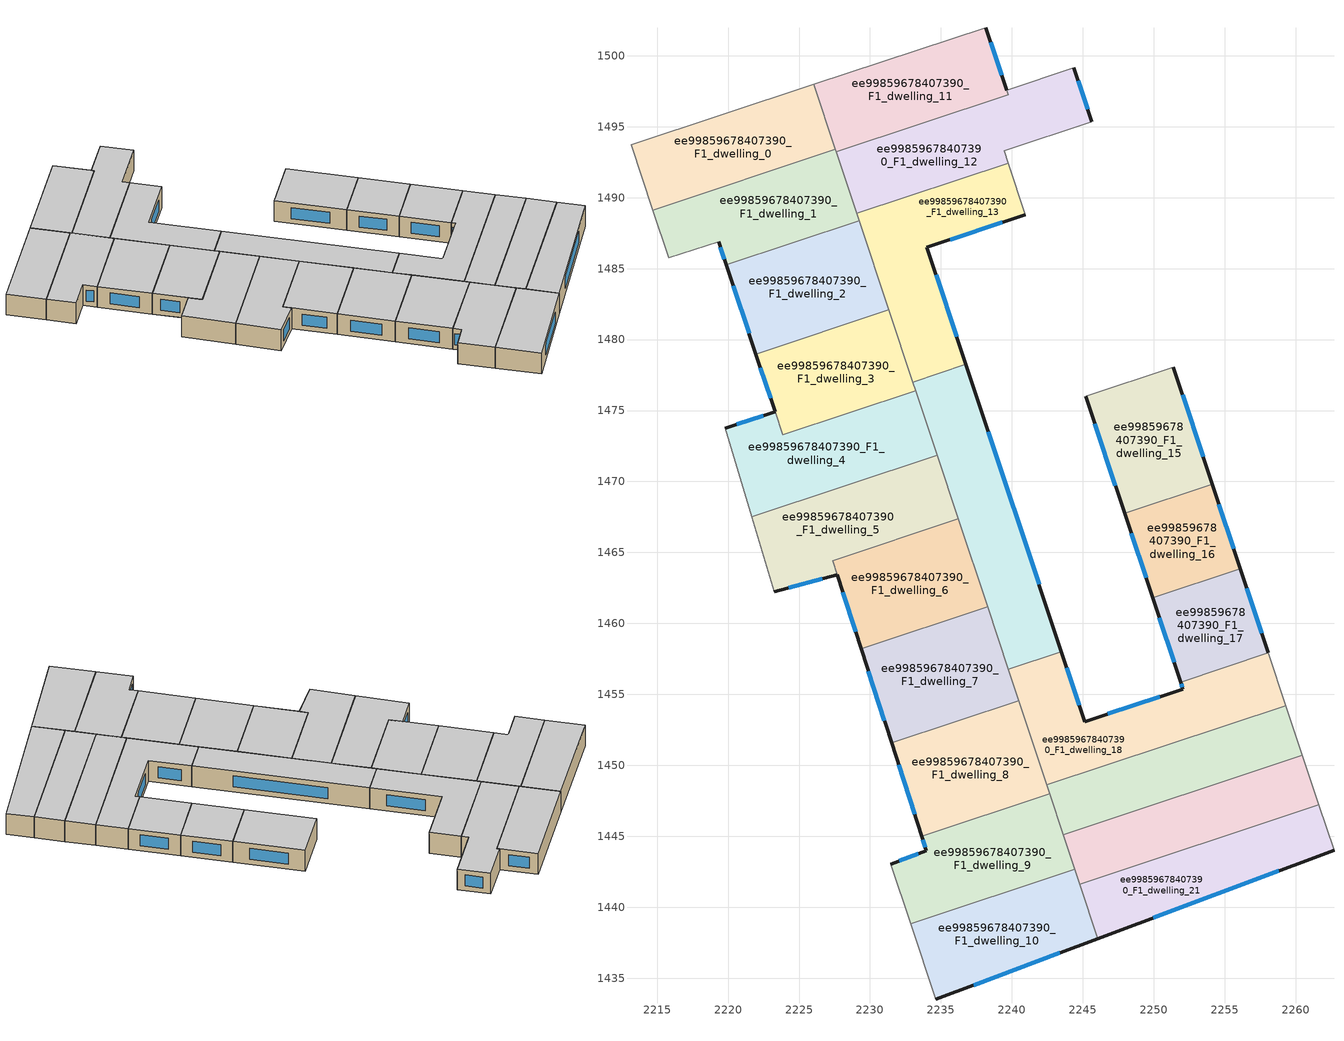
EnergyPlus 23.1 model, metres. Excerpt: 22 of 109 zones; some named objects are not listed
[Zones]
ee99859678407390_F1_dwelling_0
 floor to ee99859678407390_F0_dwelling_0 (EU_floor_Construction): 2226.05,1497.98 2227.57,1493.42 2214.68,1489.13 2213.16,1493.72 z3
 wall adiabatic (EU_wall_Construction): 2214.68,1489.13 2227.57,1493.42 2226.05,1497.98 2213.16,1493.72 2214.68,1489.13 z3:6
 ceiling to ee99859678407390_F2_dwelling_0 (EU_floor_Construction): 2227.57,1493.42 2226.05,1497.98 2213.16,1493.72 2214.68,1489.13 z6
ee99859678407390_F1_dwelling_1
 floor to ee99859678407390_F0_dwelling_1 (EU_floor_Construction): 2227.57,1493.42 2229.24,1488.39 2219.87,1485.27 2219.33,1486.91 2215.81,1485.75 2214.68,1489.13 z3
 wall outside (EU_wall_Construction): 2219.33,1486.91 2219.87,1485.27 z3:6
 wall adiabatic (EU_wall_Construction): 2227.57,1493.42 2214.68,1489.13 2215.81,1485.75 2219.33,1486.91 z3:6
 wall to ee99859678407390_F1_dwelling_2 (EU_wall_Construction): 2219.87,1485.27 2229.24,1488.39 z3:6
 wall to ee99859678407390_F1_dwelling_12 (EU_wall_Construction): 2229.07,1488.89 2227.63,1493.23 z3:6
 wall to ee99859678407390_F1_dwelling_11 (EU_wall_Construction): 2227.63,1493.23 2227.57,1493.42 z3:6
 wall to ee99859678407390_F1_dwelling_13 (EU_wall_Construction): 2229.24,1488.39 2229.07,1488.89 z3:6
 window (EU_Window_Construction): 2219.45,1486.52 2219.74,1485.66 z3.7:5.3
 ceiling to ee99859678407390_F2_dwelling_1 (EU_floor_Construction): 2229.24,1488.39 2227.57,1493.42 2214.68,1489.13 2215.81,1485.75 2219.33,1486.91 2219.87,1485.27 z6
ee99859678407390_F1_dwelling_10
 floor to ee99859678407390_F0_dwelling_10 (EU_floor_Construction): 2244.45,1442.67 2246.07,1437.79 2234.62,1433.5 2232.87,1438.82 z3
 wall outside (EU_wall_Construction): 2234.62,1433.5 2246.07,1437.79 z3:6
 wall to ee99859678407390_F1_dwelling_9 (EU_wall_Construction): 2244.45,1442.67 2232.87,1438.82 z3:6
 wall adiabatic (EU_wall_Construction): 2232.87,1438.82 2234.62,1433.5 z3:6
 wall to ee99859678407390_F1_dwelling_21 (EU_wall_Construction): 2246.07,1437.79 2244.8,1441.6 z3:6
 wall to ee99859678407390_F1_dwelling_20 (EU_wall_Construction): 2244.8,1441.6 2244.45,1442.67 z3:6
 window (EU_Window_Construction): 2237.31,1434.51 2243.38,1436.78 z3.7:5.3
 ceiling to ee99859678407390_F2_dwelling_10 (EU_floor_Construction): 2246.07,1437.79 2244.45,1442.67 2232.87,1438.82 2234.62,1433.5 z6
ee99859678407390_F1_dwelling_11
 floor to ee99859678407390_F0_dwelling_11 (EU_floor_Construction): 2238.17,1501.99 2239.74,1497.25 2227.63,1493.23 2226.05,1497.98 z3
 wall outside (EU_wall_Construction): 2239.64,1497.58 2238.17,1501.99 z3:6
 wall adiabatic (EU_wall_Construction): 2238.17,1501.99 2226.05,1497.98 2227.57,1493.42 z3:6
 wall to ee99859678407390_F1_dwelling_12 (EU_wall_Construction): 2227.63,1493.23 2239.74,1497.25 / 2239.75,1497.25 2239.64,1497.58 z3:6
 window (EU_Window_Construction): 2239.29,1498.62 2238.51,1500.95 z3.7:5.3
 ceiling to ee99859678407390_F2_dwelling_11 (EU_floor_Construction): 2239.74,1497.25 2238.17,1501.99 2226.05,1497.98 2227.63,1493.23 z6
ee99859678407390_F1_dwelling_12
 floor to ee99859678407390_F0_dwelling_12 (EU_floor_Construction): 2244.37,1499.14 2245.63,1495.35 2239.45,1493.31 2239.73,1492.44 2229.07,1488.89 2227.63,1493.23 2239.75,1497.25 2239.64,1497.58 z3
 wall outside (EU_wall_Construction): 2245.63,1495.35 2244.37,1499.14 z3:6
 wall adiabatic (EU_wall_Construction): 2244.37,1499.14 2239.64,1497.58 / 2239.73,1492.44 2239.45,1493.31 2245.63,1495.35 z3:6
 wall to ee99859678407390_F1_dwelling_13 (EU_wall_Construction): 2229.07,1488.89 2239.73,1492.44 z3:6
 window (EU_Window_Construction): 2245.34,1496.24 2244.67,1498.25 z3.7:5.3
 ceiling to ee99859678407390_F2_dwelling_12 (EU_floor_Construction): 2245.63,1495.35 2244.37,1499.14 2239.64,1497.58 2239.75,1497.25 2227.63,1493.23 2229.07,1488.89 2239.73,1492.44 2239.45,1493.31 z6
ee99859678407390_F1_dwelling_13
 floor to ee99859678407390_F0_dwelling_13 (EU_floor_Construction): 2239.73,1492.44 2240.94,1488.8 2234.02,1486.51 2236.77,1478.25 2233.03,1477.01 2229.07,1488.89 z3
 wall outside (EU_wall_Construction): 2236.77,1478.25 2234.02,1486.51 2240.94,1488.8 z3:6
 wall adiabatic (EU_wall_Construction): 2240.94,1488.8 2239.73,1492.44 z3:6
 wall to ee99859678407390_F1_dwelling_14 (EU_wall_Construction): 2233.03,1477.01 2236.77,1478.25 z3:6
 wall to ee99859678407390_F1_dwelling_2 (EU_wall_Construction): 2229.24,1488.39 2231.34,1482.09 z3:6
 wall to ee99859678407390_F1_dwelling_3 (EU_wall_Construction): 2231.34,1482.09 2233.03,1477.01 z3:6
 window (EU_Window_Construction): 2235.64,1487.05 2239.32,1488.26 / 2236.12,1480.19 2234.66,1484.57 z3.7:5.3
 ceiling to ee99859678407390_F2_dwelling_13 (EU_floor_Construction): 2236.77,1478.25 2234.02,1486.51 2240.94,1488.8 2239.73,1492.44 2229.07,1488.89 2233.03,1477.01 z6
ee99859678407390_F1_dwelling_14
 floor to ee99859678407390_F0_dwelling_14 (EU_floor_Construction): 2236.77,1478.25 2243.49,1458.01 2239.75,1456.77 2233.03,1477.01 z3
 wall outside (EU_wall_Construction): 2243.49,1458.01 2236.77,1478.25 z3:6
 wall to ee99859678407390_F1_dwelling_18 (EU_wall_Construction): 2239.75,1456.77 2243.49,1458.01 z3:6
 wall to ee99859678407390_F1_dwelling_6 (EU_wall_Construction): 2236.23,1467.37 2238.3,1461.16 z3:6
 wall to ee99859678407390_F1_dwelling_4 (EU_wall_Construction): 2233.23,1476.4 2234.74,1471.87 z3:6
 wall to ee99859678407390_F1_dwelling_7 (EU_wall_Construction): 2238.3,1461.16 2239.75,1456.77 z3:6
 wall to ee99859678407390_F1_dwelling_5 (EU_wall_Construction): 2234.74,1471.86 2236.23,1467.38 z3:6
 wall to ee99859678407390_F1_dwelling_3 (EU_wall_Construction): 2233.03,1477.01 2233.23,1476.4 z3:6
 window (EU_Window_Construction): 2241.91,1462.77 2238.35,1473.5 z3.7:5.3
 ceiling to ee99859678407390_F2_dwelling_14 (EU_floor_Construction): 2243.49,1458.01 2236.77,1478.25 2233.03,1477.01 2239.75,1456.77 z6
ee99859678407390_F1_dwelling_15
 floor to ee99859678407390_F0_dwelling_15 (EU_floor_Construction): 2251.38,1478.05 2254.12,1469.81 2247.94,1467.75 2245.2,1476 z3
 wall outside (EU_wall_Construction): 2254.12,1469.81 2251.38,1478.05 / 2245.2,1476 2247.94,1467.75 z3:6
 wall adiabatic (EU_wall_Construction): 2251.38,1478.05 2245.2,1476 z3:6
 wall to ee99859678407390_F1_dwelling_16 (EU_wall_Construction): 2247.94,1467.75 2254.12,1469.81 z3:6
 window (EU_Window_Construction): 2253.48,1471.75 2252.03,1476.12 / 2245.84,1474.07 2247.3,1469.69 z3.7:5.3
 ceiling to ee99859678407390_F2_dwelling_15 (EU_floor_Construction): 2254.12,1469.81 2251.38,1478.05 2245.2,1476 2247.94,1467.75 z6
ee99859678407390_F1_dwelling_16
 floor to ee99859678407390_F0_dwelling_16 (EU_floor_Construction): 2254.12,1469.81 2256.1,1463.86 2249.92,1461.8 2247.94,1467.75 z3
 wall outside (EU_wall_Construction): 2247.94,1467.75 2249.92,1461.8 / 2256.1,1463.86 2254.12,1469.81 z3:6
 wall to ee99859678407390_F1_dwelling_17 (EU_wall_Construction): 2249.92,1461.8 2256.1,1463.86 z3:6
 window (EU_Window_Construction): 2248.41,1466.36 2249.46,1463.2 / 2255.64,1465.26 2254.59,1468.41 z3.7:5.3
 ceiling to ee99859678407390_F2_dwelling_16 (EU_floor_Construction): 2256.1,1463.86 2254.12,1469.81 2247.94,1467.75 2249.92,1461.8 z6
ee99859678407390_F1_dwelling_17
 floor to ee99859678407390_F0_dwelling_17 (EU_floor_Construction): 2256.1,1463.86 2258.08,1457.91 2251.9,1455.86 2249.92,1461.8 z3
 wall outside (EU_wall_Construction): 2249.92,1461.8 2251.9,1455.86 / 2258.08,1457.91 2256.1,1463.86 z3:6
 wall to ee99859678407390_F1_dwelling_18 (EU_wall_Construction): 2251.9,1455.86 2258.08,1457.91 z3:6
 window (EU_Window_Construction): 2250.38,1460.41 2251.43,1457.25 / 2257.62,1459.31 2256.57,1462.46 z3.7:5.3
 ceiling to ee99859678407390_F2_dwelling_17 (EU_floor_Construction): 2258.08,1457.91 2256.1,1463.86 2249.92,1461.8 2251.9,1455.86 z6
ee99859678407390_F1_dwelling_18
 floor to ee99859678407390_F0_dwelling_18 (EU_floor_Construction): 2258.08,1457.91 2259.31,1454.21 2242.47,1448.61 2239.75,1456.77 2243.49,1458.01 2245.14,1453.08 2252.06,1455.38 2251.9,1455.86 z3
 wall outside (EU_wall_Construction): 2251.9,1455.86 2252.06,1455.38 2245.14,1453.08 2243.49,1458.01 z3:6
 wall adiabatic (EU_wall_Construction): 2259.31,1454.21 2258.08,1457.91 z3:6
 wall to ee99859678407390_F1_dwelling_19 (EU_wall_Construction): 2242.47,1448.61 2259.31,1454.21 z3:6
 wall to ee99859678407390_F1_dwelling_8 (EU_wall_Construction): 2240.49,1454.56 2242.47,1448.61 z3:6
 wall to ee99859678407390_F1_dwelling_7 (EU_wall_Construction): 2239.75,1456.77 2240.49,1454.56 z3:6
 window (EU_Window_Construction): 2244.75,1454.24 2243.88,1456.86 / 2250.43,1454.84 2246.76,1453.62 / 2251.94,1455.74 2252.02,1455.49 z3.7:5.3
 ceiling to ee99859678407390_F2_dwelling_18 (EU_floor_Construction): 2259.31,1454.21 2258.08,1457.91 2251.9,1455.86 2252.06,1455.38 2245.14,1453.08 2243.49,1458.01 2239.75,1456.77 2242.47,1448.61 z6
ee99859678407390_F1_dwelling_19
 floor to ee99859678407390_F0_dwelling_19 (EU_floor_Construction): 2259.31,1454.21 2260.48,1450.71 2243.63,1445.11 2242.47,1448.61 z3
 wall adiabatic (EU_wall_Construction): 2260.48,1450.71 2259.31,1454.21 z3:6
 wall to ee99859678407390_F1_dwelling_20 (EU_wall_Construction): 2243.63,1445.11 2260.48,1450.71 z3:6
 wall to ee99859678407390_F1_dwelling_9 (EU_wall_Construction): 2242.67,1448 2243.63,1445.11 z3:6
 wall to ee99859678407390_F1_dwelling_8 (EU_wall_Construction): 2242.47,1448.61 2242.67,1448 z3:6
 ceiling to ee99859678407390_F2_dwelling_19 (EU_floor_Construction): 2260.48,1450.71 2259.31,1454.21 2242.47,1448.61 2243.63,1445.11 z6
ee99859678407390_F1_dwelling_2
 floor to ee99859678407390_F0_dwelling_2 (EU_floor_Construction): 2229.24,1488.39 2231.34,1482.09 2221.97,1478.97 2219.87,1485.27 z3
 wall outside (EU_wall_Construction): 2219.87,1485.27 2221.97,1478.97 z3:6
 wall to ee99859678407390_F1_dwelling_3 (EU_wall_Construction): 2221.97,1478.97 2231.34,1482.09 z3:6
 window (EU_Window_Construction): 2220.36,1483.79 2221.48,1480.45 z3.7:5.3
 ceiling to ee99859678407390_F2_dwelling_2 (EU_floor_Construction): 2231.34,1482.09 2229.24,1488.39 2219.87,1485.27 2221.97,1478.97 z6
ee99859678407390_F1_dwelling_20
 floor to ee99859678407390_F0_dwelling_20 (EU_floor_Construction): 2260.48,1450.71 2261.64,1447.2 2244.8,1441.6 2243.63,1445.11 z3
 wall adiabatic (EU_wall_Construction): 2261.64,1447.2 2260.48,1450.71 z3:6
 wall to ee99859678407390_F1_dwelling_21 (EU_wall_Construction): 2244.8,1441.6 2261.64,1447.2 z3:6
 wall to ee99859678407390_F1_dwelling_9 (EU_wall_Construction): 2243.63,1445.11 2244.45,1442.67 z3:6
 ceiling to ee99859678407390_F2_dwelling_20 (EU_floor_Construction): 2261.64,1447.2 2260.48,1450.71 2243.63,1445.11 2244.8,1441.6 z6
ee99859678407390_F1_dwelling_21
 floor to ee99859678407390_F0_dwelling_21 (EU_floor_Construction): 2261.64,1447.2 2262.7,1444.01 2246.07,1437.79 2244.8,1441.6 z3
 wall outside (EU_wall_Construction): 2246.07,1437.79 2262.7,1444.01 z3:6
 wall adiabatic (EU_wall_Construction): 2262.7,1444.01 2261.64,1447.2 z3:6
 window (EU_Window_Construction): 2249.97,1439.25 2258.8,1442.55 z3.7:5.3
 ceiling to ee99859678407390_F2_dwelling_21 (EU_floor_Construction): 2262.7,1444.01 2261.64,1447.2 2244.8,1441.6 2246.07,1437.79 z6
ee99859678407390_F1_dwelling_3
 floor to ee99859678407390_F0_dwelling_3 (EU_floor_Construction): 2231.34,1482.09 2233.23,1476.4 2223.86,1473.29 2221.97,1478.97 z3
 wall outside (EU_wall_Construction): 2221.97,1478.97 2223.32,1474.92 z3:6
 wall to ee99859678407390_F1_dwelling_4 (EU_wall_Construction): 2223.32,1474.91 2223.86,1473.29 2233.23,1476.4 z3:6
 window (EU_Window_Construction): 2222.28,1478.02 2223,1475.87 z3.7:5.3
 ceiling to ee99859678407390_F2_dwelling_3 (EU_floor_Construction): 2233.23,1476.4 2231.34,1482.09 2221.97,1478.97 2223.86,1473.29 z6
ee99859678407390_F1_dwelling_4
 floor to ee99859678407390_F0_dwelling_4 (EU_floor_Construction): 2233.23,1476.4 2234.74,1471.87 2221.66,1467.52 2219.8,1473.75 2223.32,1474.91 2223.86,1473.29 z3
 wall outside (EU_wall_Construction): 2223.32,1474.91 2219.8,1473.75 z3:6
 wall adiabatic (EU_wall_Construction): 2219.8,1473.75 2221.66,1467.52 z3:6
 wall to ee99859678407390_F1_dwelling_5 (EU_wall_Construction): 2221.66,1467.52 2234.74,1471.87 z3:6
 window (EU_Window_Construction): 2222.49,1474.64 2220.63,1474.03 z3.7:5.3
 ceiling to ee99859678407390_F2_dwelling_4 (EU_floor_Construction): 2234.74,1471.87 2233.23,1476.4 2223.86,1473.29 2223.32,1474.91 2219.8,1473.75 2221.66,1467.52 z6
ee99859678407390_F1_dwelling_5
 floor to ee99859678407390_F0_dwelling_5 (EU_floor_Construction): 2234.74,1471.87 2236.23,1467.38 2227.37,1464.43 2227.69,1463.43 2223.24,1462.24 2221.66,1467.52 z3
 wall outside (EU_wall_Construction): 2223.24,1462.24 2227.69,1463.43 z3:6
 wall adiabatic (EU_wall_Construction): 2221.66,1467.52 2223.24,1462.24 z3:6
 wall to ee99859678407390_F1_dwelling_6 (EU_wall_Construction): 2227.69,1463.43 2227.37,1464.43 2236.23,1467.38 z3:6
 window (EU_Window_Construction): 2224.28,1462.52 2226.65,1463.15 z3.7:5.3
 ceiling to ee99859678407390_F2_dwelling_5 (EU_floor_Construction): 2236.23,1467.38 2234.74,1471.87 2221.66,1467.52 2223.24,1462.24 2227.69,1463.43 2227.37,1464.43 z6
ee99859678407390_F1_dwelling_6
 floor to ee99859678407390_F0_dwelling_6 (EU_floor_Construction): 2236.23,1467.38 2238.3,1461.16 2229.38,1458.2 2227.37,1464.43 z3
 wall outside (EU_wall_Construction): 2227.69,1463.43 2229.38,1458.2 z3:6
 wall to ee99859678407390_F1_dwelling_7 (EU_wall_Construction): 2229.38,1458.2 2238.3,1461.16 z3:6
 window (EU_Window_Construction): 2228.09,1462.2 2228.98,1459.42 z3.7:5.3
 ceiling to ee99859678407390_F2_dwelling_6 (EU_floor_Construction): 2238.3,1461.16 2236.23,1467.38 2227.37,1464.43 2229.38,1458.2 z6
ee99859678407390_F1_dwelling_7
 floor to ee99859678407390_F0_dwelling_7 (EU_floor_Construction): 2238.3,1461.16 2240.49,1454.56 2231.52,1451.58 2229.38,1458.2 z3
 wall outside (EU_wall_Construction): 2229.38,1458.2 2231.52,1451.58 z3:6
 wall to ee99859678407390_F1_dwelling_8 (EU_wall_Construction): 2231.52,1451.58 2240.49,1454.56 z3:6
 window (EU_Window_Construction): 2229.88,1456.64 2231.02,1453.13 z3.7:5.3
 ceiling to ee99859678407390_F2_dwelling_7 (EU_floor_Construction): 2240.49,1454.56 2238.3,1461.16 2229.38,1458.2 2231.52,1451.58 z6
ee99859678407390_F1_dwelling_8
 floor to ee99859678407390_F0_dwelling_8 (EU_floor_Construction): 2240.49,1454.56 2242.67,1448 2233.65,1445 2231.52,1451.58 z3
 wall outside (EU_wall_Construction): 2231.52,1451.58 2233.65,1445 z3:6
 wall to ee99859678407390_F1_dwelling_9 (EU_wall_Construction): 2233.65,1445 2242.67,1448 z3:6
 window (EU_Window_Construction): 2232.02,1450.03 2233.15,1446.54 z3.7:5.3
 ceiling to ee99859678407390_F2_dwelling_8 (EU_floor_Construction): 2242.67,1448 2240.49,1454.56 2231.52,1451.58 2233.65,1445 z6
ee99859678407390_F1_dwelling_9
 floor to ee99859678407390_F0_dwelling_9 (EU_floor_Construction): 2242.67,1448 2244.45,1442.67 2232.87,1438.82 2231.47,1443.04 2233.98,1443.98 2233.65,1445 z3
 wall outside (EU_wall_Construction): 2233.65,1445 2233.98,1443.98 2231.47,1443.04 z3:6
 wall adiabatic (EU_wall_Construction): 2231.47,1443.04 2232.87,1438.82 z3:6
 window (EU_Window_Construction): 2233.39,1443.76 2232.06,1443.26 / 2233.72,1444.76 2233.9,1444.22 z3.7:5.3
 ceiling to ee99859678407390_F2_dwelling_9 (EU_floor_Construction): 2244.45,1442.67 2242.67,1448 2233.65,1445 2233.98,1443.98 2231.47,1443.04 2232.87,1438.82 z6
[Building]
EU S2 Campaign: North Axis=0; Terrain=City; Solar Distribution=FullExterior
[Site:Location]
Budapest.Ferenc.Liszt.Intl.AP: Latitude=47.437; Longitude=19.256; Time Zone=1; Elevation=185
[SizingPeriod:WeatherFileDays]
AnnualSizingPeriod: Begin Month=1; Begin Day of Month=1; End Month=12; End Day of Month=31; Day of Week for Start Day=Monday; Use Weather File Daylight Saving Period=No; Use Weather File Rain and Snow Indicators=No
[MATERIAL]
EU_InternalMass_Material: Roughness=MediumRough; Thickness=0.1; Conductivity=1; Density=1800; Specific Heat=900; Thermal Absorptance=0.9; Solar Absorptance=0.7; Visible Absorptance=0.7
[MATERIAL:NOMASS] Roughness=MediumRough; Thermal Absorptance=0.9; Solar Absorptance=0.7; Visible Absorptance=0.7
Name | Thermal Resistance
EU_wall_NoMass | 0.832559
EU_floor_NoMass | 0.872794
[WINDOWMATERIAL:SIMPLEGLAZINGSYSTEM]
EU_Window_SimpleGlazing: UFactor=2.79869; Solar Heat Gain Coefficient=0.75; Visible Transmittance=0.75
[CONSTRUCTION]
EU_wall_Construction: EU_wall_NoMass
EU_floor_Construction: EU_floor_NoMass
EU_Window_Construction: EU_Window_SimpleGlazing
EU_InternalMass_Construction: EU_InternalMass_Material
[ZONE] Type=1; Multiplier=1; Ceiling Height=autocalculate; Floor Area=autocalculate; Part of Total Floor Area=Yes
Name | Volume
ee99859678407390_F1_dwelling_0 | 196.635
ee99859678407390_F1_dwelling_1 | 196.613
ee99859678407390_F1_dwelling_10 | 196.616
ee99859678407390_F1_dwelling_11 | 191.482
ee99859678407390_F1_dwelling_12 | 230.436
ee99859678407390_F1_dwelling_13 | 231.798
ee99859678407390_F1_dwelling_14 | 252.168
ee99859678407390_F1_dwelling_15 | 169.916
ee99859678407390_F1_dwelling_16 | 122.53
ee99859678407390_F1_dwelling_17 | 122.511
ee99859678407390_F1_dwelling_18 | 252.234
ee99859678407390_F1_dwelling_19; ee99859678407390_F1_dwelling_21 | 196.64
ee99859678407390_F1_dwelling_2 | 196.642
ee99859678407390_F1_dwelling_20 | 196.612
ee99859678407390_F1_dwelling_3 | 177.378
ee99859678407390_F1_dwelling_4 | 215.825
ee99859678407390_F1_dwelling_5 | 209.235
ee99859678407390_F1_dwelling_6 | 184.004
ee99859678407390_F1_dwelling_7 | 196.633
ee99859678407390_F1_dwelling_8 | 196.632
ee99859678407390_F1_dwelling_9 | 196.629
[INTERNALMASS] Construction=EU_InternalMass_Construction
Name | Zone or ZoneList | Surface Area
ee99859678407390_F1_dwelling_0_EU_InternalMass | ee99859678407390_F1_dwelling_0 | 65.5451
ee99859678407390_F1_dwelling_1_EU_InternalMass | ee99859678407390_F1_dwelling_1 | 65.5376
ee99859678407390_F1_dwelling_2_EU_InternalMass | ee99859678407390_F1_dwelling_2 | 65.5476
ee99859678407390_F1_dwelling_3_EU_InternalMass | ee99859678407390_F1_dwelling_3 | 59.1442
ee99859678407390_F1_dwelling_4_EU_InternalMass | ee99859678407390_F1_dwelling_4 | 71.9424
ee99859678407390_F1_dwelling_5_EU_InternalMass | ee99859678407390_F1_dwelling_5 | 69.7447
ee99859678407390_F1_dwelling_6_EU_InternalMass | ee99859678407390_F1_dwelling_6 | 61.3518
ee99859678407390_F1_dwelling_7_EU_InternalMass | ee99859678407390_F1_dwelling_7 | 65.5443
ee99859678407390_F1_dwelling_8_EU_InternalMass | ee99859678407390_F1_dwelling_8 | 65.5439
ee99859678407390_F1_dwelling_9_EU_InternalMass | ee99859678407390_F1_dwelling_9 | 65.543
ee99859678407390_F1_dwelling_10_EU_InternalMass | ee99859678407390_F1_dwelling_10 | 65.5389
ee99859678407390_F1_dwelling_11_EU_InternalMass | ee99859678407390_F1_dwelling_11 | 63.8403
ee99859678407390_F1_dwelling_12_EU_InternalMass | ee99859678407390_F1_dwelling_12 | 76.8079
ee99859678407390_F1_dwelling_13_EU_InternalMass | ee99859678407390_F1_dwelling_13 | 77.2788
ee99859678407390_F1_dwelling_14_EU_InternalMass | ee99859678407390_F1_dwelling_14 | 84.044
ee99859678407390_F1_dwelling_15_EU_InternalMass | ee99859678407390_F1_dwelling_15 | 56.6393
ee99859678407390_F1_dwelling_16_EU_InternalMass | ee99859678407390_F1_dwelling_16 | 40.8433
ee99859678407390_F1_dwelling_17_EU_InternalMass | ee99859678407390_F1_dwelling_17 | 40.8371
ee99859678407390_F1_dwelling_18_EU_InternalMass | ee99859678407390_F1_dwelling_18 | 84.0788
ee99859678407390_F1_dwelling_19_EU_InternalMass | ee99859678407390_F1_dwelling_19 | 65.5465
ee99859678407390_F1_dwelling_20_EU_InternalMass | ee99859678407390_F1_dwelling_20 | 65.5375
ee99859678407390_F1_dwelling_21_EU_InternalMass | ee99859678407390_F1_dwelling_21 | 65.5468
[OTHEREQUIPMENT] Fuel Type=Electricity; Design Level Calculation Method=Watts/Area; Power per Zone Floor Area=1; Fraction Latent=0; Fraction Radiant=0; Fraction Lost=0; Carbon Dioxide Generation Rate=0; EndUse Subcategory=EU_Step8_InternalGains
Name | Zone or ZoneList or Space or SpaceList | Schedule
EU_Step8_InternalGain_ee99859678407390_F1_dwelling_0_f000 | ee99859678407390_F1_dwelling_0 | EU_Step8_GainSchedule_ee99859678407390_F1_dwelling_0_f000
EU_Step8_InternalGain_ee99859678407390_F1_dwelling_1_f000 | ee99859678407390_F1_dwelling_1 | EU_Step8_GainSchedule_ee99859678407390_F1_dwelling_1_f000
EU_Step8_InternalGain_ee99859678407390_F1_dwelling_2_f000 | ee99859678407390_F1_dwelling_2 | EU_Step8_GainSchedule_ee99859678407390_F1_dwelling_2_f000
EU_Step8_InternalGain_ee99859678407390_F1_dwelling_3_f000 | ee99859678407390_F1_dwelling_3 | EU_Step8_GainSchedule_ee99859678407390_F1_dwelling_3_f000
EU_Step8_InternalGain_ee99859678407390_F1_dwelling_4_f000 | ee99859678407390_F1_dwelling_4 | EU_Step8_GainSchedule_ee99859678407390_F1_dwelling_4_f000
EU_Step8_InternalGain_ee99859678407390_F1_dwelling_5_f000 | ee99859678407390_F1_dwelling_5 | EU_Step8_GainSchedule_ee99859678407390_F1_dwelling_5_f000
EU_Step8_InternalGain_ee99859678407390_F1_dwelling_6_f000 | ee99859678407390_F1_dwelling_6 | EU_Step8_GainSchedule_ee99859678407390_F1_dwelling_6_f000
EU_Step8_InternalGain_ee99859678407390_F1_dwelling_7_f000 | ee99859678407390_F1_dwelling_7 | EU_Step8_GainSchedule_ee99859678407390_F1_dwelling_7_f000
EU_Step8_InternalGain_ee99859678407390_F1_dwelling_8_f000 | ee99859678407390_F1_dwelling_8 | EU_Step8_GainSchedule_ee99859678407390_F1_dwelling_8_f000
EU_Step8_InternalGain_ee99859678407390_F1_dwelling_9_f000 | ee99859678407390_F1_dwelling_9 | EU_Step8_GainSchedule_ee99859678407390_F1_dwelling_9_f000
EU_Step8_InternalGain_ee99859678407390_F1_dwelling_10_f000 | ee99859678407390_F1_dwelling_10 | EU_Step8_GainSchedule_ee99859678407390_F1_dwelling_10_f000
EU_Step8_InternalGain_ee99859678407390_F1_dwelling_11_f000 | ee99859678407390_F1_dwelling_11 | EU_Step8_GainSchedule_ee99859678407390_F1_dwelling_11_f000
EU_Step8_InternalGain_ee99859678407390_F1_dwelling_12_f000 | ee99859678407390_F1_dwelling_12 | EU_Step8_GainSchedule_ee99859678407390_F1_dwelling_12_f000
EU_Step8_InternalGain_ee99859678407390_F1_dwelling_13_f000 | ee99859678407390_F1_dwelling_13 | EU_Step8_GainSchedule_ee99859678407390_F1_dwelling_13_f000
EU_Step8_InternalGain_ee99859678407390_F1_dwelling_14_f000 | ee99859678407390_F1_dwelling_14 | EU_Step8_GainSchedule_ee99859678407390_F1_dwelling_14_f000
EU_Step8_InternalGain_ee99859678407390_F1_dwelling_15_f000 | ee99859678407390_F1_dwelling_15 | EU_Step8_GainSchedule_ee99859678407390_F1_dwelling_15_f000
EU_Step8_InternalGain_ee99859678407390_F1_dwelling_16_f000 | ee99859678407390_F1_dwelling_16 | EU_Step8_GainSchedule_ee99859678407390_F1_dwelling_16_f000
EU_Step8_InternalGain_ee99859678407390_F1_dwelling_17_f000 | ee99859678407390_F1_dwelling_17 | EU_Step8_GainSchedule_ee99859678407390_F1_dwelling_17_f000
EU_Step8_InternalGain_ee99859678407390_F1_dwelling_18_f000 | ee99859678407390_F1_dwelling_18 | EU_Step8_GainSchedule_ee99859678407390_F1_dwelling_18_f000
EU_Step8_InternalGain_ee99859678407390_F1_dwelling_19_f000 | ee99859678407390_F1_dwelling_19 | EU_Step8_GainSchedule_ee99859678407390_F1_dwelling_19_f000
EU_Step8_InternalGain_ee99859678407390_F1_dwelling_20_f000 | ee99859678407390_F1_dwelling_20 | EU_Step8_GainSchedule_ee99859678407390_F1_dwelling_20_f000
EU_Step8_InternalGain_ee99859678407390_F1_dwelling_21_f000 | ee99859678407390_F1_dwelling_21 | EU_Step8_GainSchedule_ee99859678407390_F1_dwelling_21_f000
[ZONEVENTILATION:DESIGNFLOWRATE] Schedule=EU_AlwaysOn; Design Flow Rate Calculation Method=AirChanges/Hour; Air Changes per Hour=0.475469; Ventilation Type=Natural; Fan Pressure Rise=0; Fan Total Efficiency=1; Constant Term Coefficient=1; Temperature Term Coefficient=0; Velocity Term Coefficient=0; Velocity Squared Term Coefficient=0; Minimum Indoor Temperature=-100; Maximum Indoor Temperature=100; Delta Temperature=-100; Minimum Outdoor Temperature=-100; Maximum Outdoor Temperature=100; Maximum Wind Speed=40
Name | Zone or ZoneList or Space or SpaceList
EU_ConstantAir_ee99859678407390_F1_dwelling_0 | ee99859678407390_F1_dwelling_0
EU_ConstantAir_ee99859678407390_F1_dwelling_1 | ee99859678407390_F1_dwelling_1
EU_ConstantAir_ee99859678407390_F1_dwelling_2 | ee99859678407390_F1_dwelling_2
EU_ConstantAir_ee99859678407390_F1_dwelling_3 | ee99859678407390_F1_dwelling_3
EU_ConstantAir_ee99859678407390_F1_dwelling_4 | ee99859678407390_F1_dwelling_4
EU_ConstantAir_ee99859678407390_F1_dwelling_5 | ee99859678407390_F1_dwelling_5
EU_ConstantAir_ee99859678407390_F1_dwelling_6 | ee99859678407390_F1_dwelling_6
EU_ConstantAir_ee99859678407390_F1_dwelling_7 | ee99859678407390_F1_dwelling_7
EU_ConstantAir_ee99859678407390_F1_dwelling_8 | ee99859678407390_F1_dwelling_8
EU_ConstantAir_ee99859678407390_F1_dwelling_9 | ee99859678407390_F1_dwelling_9
EU_ConstantAir_ee99859678407390_F1_dwelling_10 | ee99859678407390_F1_dwelling_10
EU_ConstantAir_ee99859678407390_F1_dwelling_11 | ee99859678407390_F1_dwelling_11
EU_ConstantAir_ee99859678407390_F1_dwelling_12 | ee99859678407390_F1_dwelling_12
EU_ConstantAir_ee99859678407390_F1_dwelling_13 | ee99859678407390_F1_dwelling_13
EU_ConstantAir_ee99859678407390_F1_dwelling_14 | ee99859678407390_F1_dwelling_14
EU_ConstantAir_ee99859678407390_F1_dwelling_15 | ee99859678407390_F1_dwelling_15
EU_ConstantAir_ee99859678407390_F1_dwelling_16 | ee99859678407390_F1_dwelling_16
EU_ConstantAir_ee99859678407390_F1_dwelling_17 | ee99859678407390_F1_dwelling_17
EU_ConstantAir_ee99859678407390_F1_dwelling_18 | ee99859678407390_F1_dwelling_18
EU_ConstantAir_ee99859678407390_F1_dwelling_19 | ee99859678407390_F1_dwelling_19
EU_ConstantAir_ee99859678407390_F1_dwelling_20 | ee99859678407390_F1_dwelling_20
EU_ConstantAir_ee99859678407390_F1_dwelling_21 | ee99859678407390_F1_dwelling_21
[HVACTEMPLATE:ZONE:IDEALLOADSAIRSYSTEM] System Availability Schedule=EU_AlwaysOn; Maximum Heating Supply Air Temperature=50; Minimum Cooling Supply Air Temperature=13; Maximum Heating Supply Air Humidity Ratio=0.0156; Minimum Cooling Supply Air Humidity Ratio=0.0077; Heating Limit=NoLimit; Cooling Limit=NoLimit; Heating Availability Schedule=EU_AlwaysOn; Cooling Availability Schedule=EU_CoolingOff; Dehumidification Control Type=ConstantSensibleHeatRatio; Cooling Sensible Heat Ratio=0.7; Dehumidification Setpoint=60; Humidification Control Type=None; Humidification Setpoint=30; Outdoor Air Method=None; Outdoor Air Flow Rate per Person=0.00944; Outdoor Air Flow Rate per Zone Floor Area=0; Outdoor Air Flow Rate per Zone=0; Demand Controlled Ventilation Type=None; Outdoor Air Economizer Type=NoEconomizer; Heat Recovery Type=None; Sensible Heat Recovery Effectiveness=0.7; Latent Heat Recovery Effectiveness=0.65
Name | Template Thermostat
ee99859678407390_F1_dwelling_0 | EU_HeatOnly_ee99859678407390_F1_dwelling_0
ee99859678407390_F1_dwelling_1 | EU_HeatOnly_ee99859678407390_F1_dwelling_1
ee99859678407390_F1_dwelling_2 | EU_HeatOnly_ee99859678407390_F1_dwelling_2
ee99859678407390_F1_dwelling_3 | EU_HeatOnly_ee99859678407390_F1_dwelling_3
ee99859678407390_F1_dwelling_4 | EU_HeatOnly_ee99859678407390_F1_dwelling_4
ee99859678407390_F1_dwelling_5 | EU_HeatOnly_ee99859678407390_F1_dwelling_5
ee99859678407390_F1_dwelling_6 | EU_HeatOnly_ee99859678407390_F1_dwelling_6
ee99859678407390_F1_dwelling_7 | EU_HeatOnly_ee99859678407390_F1_dwelling_7
ee99859678407390_F1_dwelling_8 | EU_HeatOnly_ee99859678407390_F1_dwelling_8
ee99859678407390_F1_dwelling_9 | EU_HeatOnly_ee99859678407390_F1_dwelling_9
ee99859678407390_F1_dwelling_10 | EU_HeatOnly_ee99859678407390_F1_dwelling_10
ee99859678407390_F1_dwelling_11 | EU_HeatOnly_ee99859678407390_F1_dwelling_11
ee99859678407390_F1_dwelling_12 | EU_HeatOnly_ee99859678407390_F1_dwelling_12
ee99859678407390_F1_dwelling_13 | EU_HeatOnly_ee99859678407390_F1_dwelling_13
ee99859678407390_F1_dwelling_14 | EU_HeatOnly_ee99859678407390_F1_dwelling_14
ee99859678407390_F1_dwelling_15 | EU_HeatOnly_ee99859678407390_F1_dwelling_15
ee99859678407390_F1_dwelling_16 | EU_HeatOnly_ee99859678407390_F1_dwelling_16
ee99859678407390_F1_dwelling_17 | EU_HeatOnly_ee99859678407390_F1_dwelling_17
ee99859678407390_F1_dwelling_18 | EU_HeatOnly_ee99859678407390_F1_dwelling_18
ee99859678407390_F1_dwelling_19 | EU_HeatOnly_ee99859678407390_F1_dwelling_19
ee99859678407390_F1_dwelling_20 | EU_HeatOnly_ee99859678407390_F1_dwelling_20
ee99859678407390_F1_dwelling_21 | EU_HeatOnly_ee99859678407390_F1_dwelling_21
[SIZING:ZONE] Zone Cooling Design Supply Air Temperature Input Method=SupplyAirTemperature; Zone Cooling Design Supply Air Temperature=13; Zone Heating Design Supply Air Temperature Input Method=SupplyAirTemperature; Zone Heating Design Supply Air Temperature=50; Zone Cooling Design Supply Air Humidity Ratio=0.008; Zone Heating Design Supply Air Humidity Ratio=0.008; Cooling Design Air Flow Method=DesignDay; Cooling Design Air Flow Rate=0; Cooling Minimum Air Flow per Zone Floor Area=0.000762; Cooling Minimum Air Flow=0; Cooling Minimum Air Flow Fraction=0.2; Heating Design Air Flow Method=DesignDay; Heating Design Air Flow Rate=0; Heating Maximum Air Flow per Zone Floor Area=0.002032; Heating Maximum Air Flow=0.141576; Heating Maximum Air Flow Fraction=0.3; Account for Dedicated Outdoor Air System=No; Dedicated Outdoor Air System Control Strategy=NeutralSupplyAir; Dedicated Outdoor Air Low Setpoint Temperature for Design=autosize; Dedicated Outdoor Air High Setpoint Temperature for Design=autosize; Zone Load Sizing Method=Sensible Load Only No Latent Load; Zone Latent Cooling Design Supply Air Humidity Ratio Input Method=HumidityRatioDifference; Zone Cooling Design Supply Air Humidity Ratio Difference=0.005; Zone Latent Heating Design Supply Air Humidity Ratio Input Method=HumidityRatioDifference; Zone Humidification Design Supply Air Humidity Ratio Difference=0.005
ee99859678407390_F1_dwelling_0; ee99859678407390_F1_dwelling_1; ee99859678407390_F1_dwelling_2; ee99859678407390_F1_dwelling_3; ee99859678407390_F1_dwelling_4; ee99859678407390_F1_dwelling_5; ee99859678407390_F1_dwelling_6; ee99859678407390_F1_dwelling_7; ee99859678407390_F1_dwelling_8; ee99859678407390_F1_dwelling_9; ee99859678407390_F1_dwelling_10; ee99859678407390_F1_dwelling_11; ee99859678407390_F1_dwelling_12; ee99859678407390_F1_dwelling_13; ee99859678407390_F1_dwelling_14; ee99859678407390_F1_dwelling_15; ee99859678407390_F1_dwelling_16; ee99859678407390_F1_dwelling_17; ee99859678407390_F1_dwelling_18; ee99859678407390_F1_dwelling_19; ee99859678407390_F1_dwelling_20; ee99859678407390_F1_dwelling_21
[SCHEDULE:CONSTANT]
Name | Hourly Value
EU_AlwaysOn | 1
EU_CoolingOff | 0
[SCHEDULE:FILE] Column Number=1; Rows to Skip at Top=0; Number of Hours of Data=8760; Column Separator=Comma; Interpolate to Timestep=No; Minutes per Item=60; Adjust Schedule for Daylight Savings=Yes
Name | File
EU_Step8_GainSchedule_ee99859678407390_F1_dwelling_0_f000 | ../../schedules/ee99859678407390/ee99859678407390_F1_dwelling_0_f000_gain.csv
EU_Step8_GainSchedule_ee99859678407390_F1_dwelling_1_f000 | ../../schedules/ee99859678407390/ee99859678407390_F1_dwelling_1_f000_gain.csv
EU_Step8_GainSchedule_ee99859678407390_F1_dwelling_2_f000 | ../../schedules/ee99859678407390/ee99859678407390_F1_dwelling_2_f000_gain.csv
EU_Step8_GainSchedule_ee99859678407390_F1_dwelling_3_f000 | ../../schedules/ee99859678407390/ee99859678407390_F1_dwelling_3_f000_gain.csv
EU_Step8_GainSchedule_ee99859678407390_F1_dwelling_4_f000 | ../../schedules/ee99859678407390/ee99859678407390_F1_dwelling_4_f000_gain.csv
EU_Step8_GainSchedule_ee99859678407390_F1_dwelling_5_f000 | ../../schedules/ee99859678407390/ee99859678407390_F1_dwelling_5_f000_gain.csv
EU_Step8_GainSchedule_ee99859678407390_F1_dwelling_6_f000 | ../../schedules/ee99859678407390/ee99859678407390_F1_dwelling_6_f000_gain.csv
EU_Step8_GainSchedule_ee99859678407390_F1_dwelling_7_f000 | ../../schedules/ee99859678407390/ee99859678407390_F1_dwelling_7_f000_gain.csv
EU_Step8_GainSchedule_ee99859678407390_F1_dwelling_8_f000 | ../../schedules/ee99859678407390/ee99859678407390_F1_dwelling_8_f000_gain.csv
EU_Step8_GainSchedule_ee99859678407390_F1_dwelling_9_f000 | ../../schedules/ee99859678407390/ee99859678407390_F1_dwelling_9_f000_gain.csv
EU_Step8_GainSchedule_ee99859678407390_F1_dwelling_10_f000 | ../../schedules/ee99859678407390/ee99859678407390_F1_dwelling_10_f000_gain.csv
EU_Step8_GainSchedule_ee99859678407390_F1_dwelling_11_f000 | ../../schedules/ee99859678407390/ee99859678407390_F1_dwelling_11_f000_gain.csv
EU_Step8_GainSchedule_ee99859678407390_F1_dwelling_12_f000 | ../../schedules/ee99859678407390/ee99859678407390_F1_dwelling_12_f000_gain.csv
EU_Step8_GainSchedule_ee99859678407390_F1_dwelling_13_f000 | ../../schedules/ee99859678407390/ee99859678407390_F1_dwelling_13_f000_gain.csv
EU_Step8_GainSchedule_ee99859678407390_F1_dwelling_14_f000 | ../../schedules/ee99859678407390/ee99859678407390_F1_dwelling_14_f000_gain.csv
EU_Step8_GainSchedule_ee99859678407390_F1_dwelling_15_f000 | ../../schedules/ee99859678407390/ee99859678407390_F1_dwelling_15_f000_gain.csv
EU_Step8_GainSchedule_ee99859678407390_F1_dwelling_16_f000 | ../../schedules/ee99859678407390/ee99859678407390_F1_dwelling_16_f000_gain.csv
EU_Step8_GainSchedule_ee99859678407390_F1_dwelling_17_f000 | ../../schedules/ee99859678407390/ee99859678407390_F1_dwelling_17_f000_gain.csv
EU_Step8_GainSchedule_ee99859678407390_F1_dwelling_18_f000 | ../../schedules/ee99859678407390/ee99859678407390_F1_dwelling_18_f000_gain.csv
EU_Step8_GainSchedule_ee99859678407390_F1_dwelling_19_f000 | ../../schedules/ee99859678407390/ee99859678407390_F1_dwelling_19_f000_gain.csv
EU_Step8_GainSchedule_ee99859678407390_F1_dwelling_20_f000 | ../../schedules/ee99859678407390/ee99859678407390_F1_dwelling_20_f000_gain.csv
EU_Step8_GainSchedule_ee99859678407390_F1_dwelling_21_f000 | ../../schedules/ee99859678407390/ee99859678407390_F1_dwelling_21_f000_gain.csv
